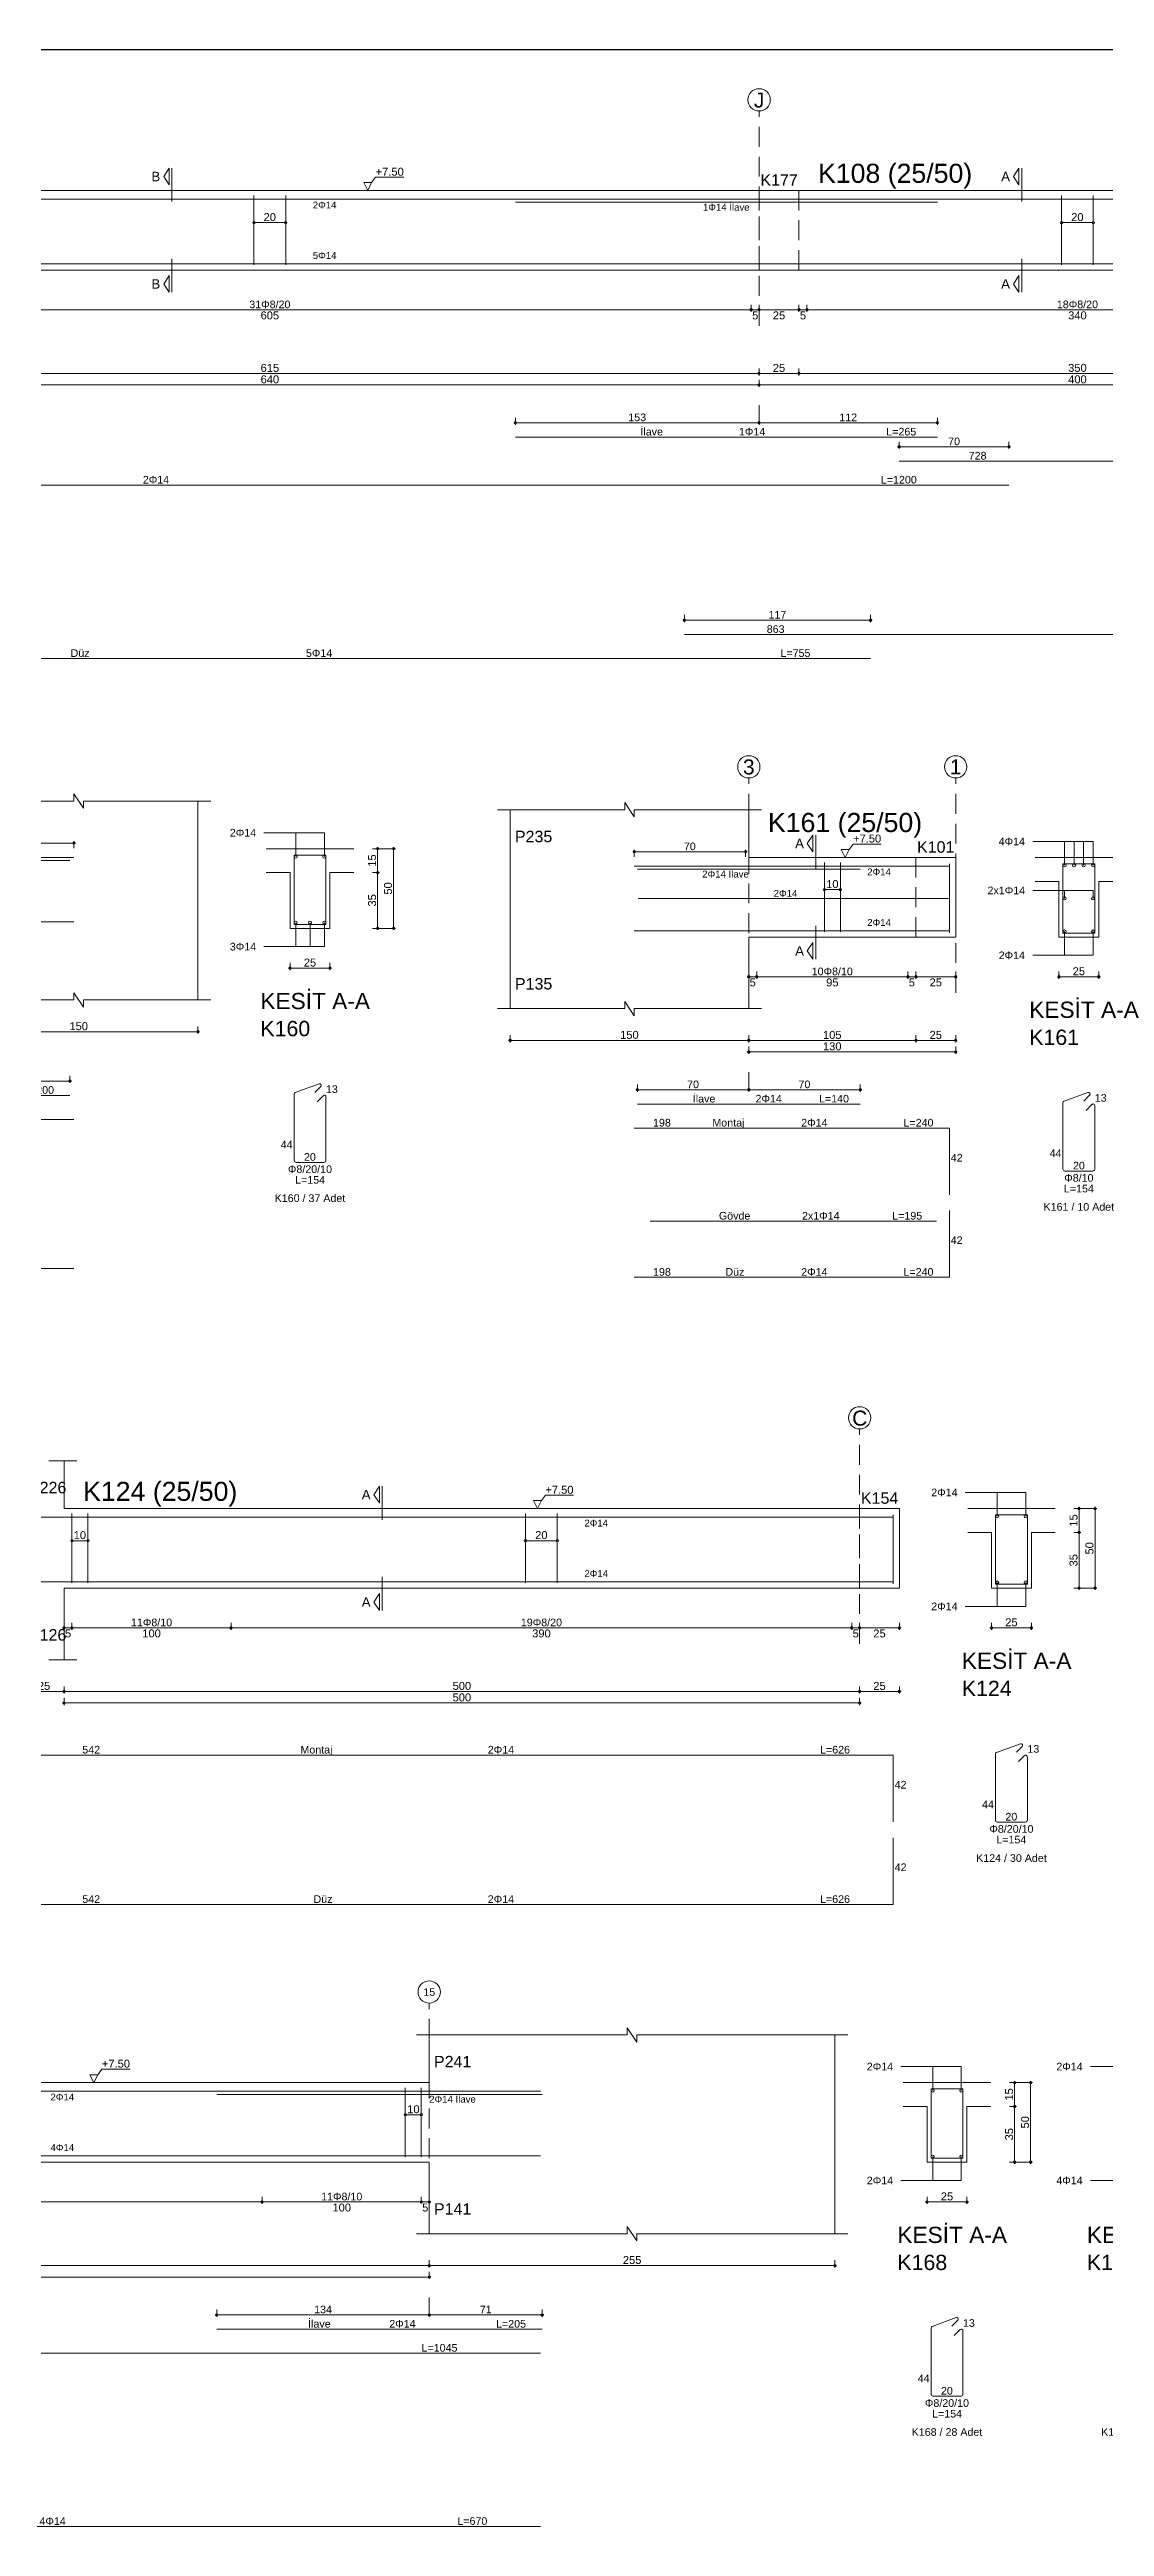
# Model space of a CAD drawing. Header units: millimetres. Extents: x 2232 to 85269, y -3593 to 5869.
# Drawn here: x 36215 to 37209, y -1429 to 907 of the extents above; entities that cross this region are included whole.
import ezdxf

# ---------------------------------------------------------------- set-up
doc = ezdxf.new("R2010")
doc.units = ezdxf.units.MM
doc.linetypes.add('DASHDOT2', pattern=[12.7, 6.35, -3.175, 0, -3.175])
doc.linetypes.add('DASHED4', pattern=[18.75, 12.5, -6.25])
doc.layers.add('aks', color=251, linetype='DASHDOT2', lineweight=35)
for name, color, linetype in [('Donatı Topl. Uzun. Yazısı', 7, 'Continuous'), ('Donatı Uz. Yazısı', 7, 'Continuous'), ('Donatı Yazısı', 7, 'Continuous'), ('Donatı Çizgisi', 7, 'Continuous'), ('Kiriş', 7, 'Continuous'), ('Standart', 7, 'Continuous'), ('Ölçülendirme', 7, 'Continuous')]:
    doc.layers.add(name, color=color, linetype=linetype)
doc.styles.add('arial_1_18', font='arial.ttf', dxfattribs={"height": 0.2})

# ---------------------------------------------------------------- blocks, each defined once
blk = doc.blocks.new('IDE1089Entity7391')
at = {"layer": 'aks', "color": 30, "linetype": 'DASHED4', "lineweight": 5}
for points in [[(3387.6, 2047), (3387.6, 2182)], [(3387.6, 1986), (3387.6, 1997)]]:
    blk.add_lwpolyline(points, dxfattribs=at)
at = {"layer": 'aks', "color": 1, "linetype": 'Continuous', "lineweight": 5}
blk.add_circle((3387.6, 2189), 7, dxfattribs=at)
at = {"layer": 'Donatı Çizgisi', "color": 5, "linetype": 'Continuous', "lineweight": 5}
for points in [[(2386.6, 2126.6), (4203.6, 2126.6)], [(3070.1, 2085.2), (3070.1, 2128.8)], [(3090.1, 2085.2), (3090.1, 2128.8)], [(3234.4, 2124.6), (3499.6, 2124.6)], [(3577.6, 2085.2), (3577.6, 2128.8)], [(3597.6, 2085.2), (3597.6, 2128.8)], [(2386.6, 2086), (4203.6, 2086)], [(3234.4, 1977), (3499.6, 1977)], [(3475.6, 1961.9), (4203.6, 1961.9)], [(2386.6, 1946.8), (3544.6, 1946.8)], [(3340.6, 1852.9), (4203.6, 1852.9)], [(2702.6, 1837.8), (3457.6, 1837.8)]]:
    blk.add_lwpolyline(points, dxfattribs=at)
at = {"layer": 'Kiriş', "color": 1, "linetype": 'Continuous', "lineweight": 5}
for points in [[(2407.6, 2132), (4207.6, 2132)], [(2407.6, 2082), (4207.6, 2082)]]:
    blk.add_lwpolyline(points, dxfattribs=at)
at = {"layer": 'Kiriş', "color": 1, "linetype": 'DASHED4', "lineweight": 5}
for points in [[(3387.6, 2082), (3387.6, 2132)], [(3412.6, 2082), (3412.6, 2132)]]:
    blk.add_lwpolyline(points, dxfattribs=at)
at = {"layer": 'Ölçülendirme', "color": 1, "linetype": 'Continuous', "lineweight": 5}
for points in [[(3013.4, 2140.7), (3016.9, 2146)], [(3016.9, 2135.5), (3013.4, 2140.7)], [(3016.9, 2135.5), (3016.9, 2146)], [(3018.6, 2125), (3018.6, 2146)], [(3141.6, 2132), (3139.1, 2137)], [(3139.1, 2137), (3144.1, 2137)], [(3144.1, 2137), (3141.6, 2132)], [(3144.1, 2137), (3146.6, 2140.3)], [(3146.6, 2140.3), (3164.3, 2140.3)], [(3547.4, 2140.7), (3550.9, 2146)], [(3550.9, 2135.5), (3547.4, 2140.7)], [(3550.9, 2135.5), (3550.9, 2146)], [(3552.6, 2125), (3552.6, 2146)], [(3141.6, 2132), (3141.6, 2132)], [(3070.1, 2111.8), (3090.1, 2111.8)], [(3577.6, 2111.8), (3597.6, 2111.8)], [(3018.6, 2068), (3018.6, 2089)], [(3552.6, 2068), (3552.6, 2089)], [(3013.4, 2073.2), (3016.9, 2078.5)], [(3016.9, 2068), (3013.4, 2073.2)], [(3016.9, 2068), (3016.9, 2078.5)], [(3547.4, 2073.2), (3550.9, 2078.5)], [(3550.9, 2068), (3547.4, 2073.2)], [(3550.9, 2068), (3550.9, 2078.5)], [(2406.6, 2057), (4208.6, 2057)], [(3382.6, 2055.7), (3382.6, 2060.2)], [(3387.6, 2055.7), (3387.6, 2060.2)], [(3412.6, 2055.7), (3412.6, 2060.2)], [(3417.6, 2055.7), (3417.6, 2060.2)], [(2381.6, 2017), (4208.6, 2017)], [(2406.6, 2009.8), (4208.6, 2009.8)], [(3387.6, 2015.7), (3387.6, 2020.2)], [(3387.6, 2008.5), (3387.6, 2013)], [(3412.6, 2015.7), (3412.6, 2020.2)], [(3233.4, 1986), (3388.6, 1986)], [(3234.4, 1984.7), (3234.4, 1989.2)], [(3386.6, 1986), (3500.6, 1986)], [(3387.6, 1984.7), (3387.6, 1989.2)], [(3387.6, 1984.7), (3387.6, 1989.2)], [(3499.6, 1984.7), (3499.6, 1989.2)], [(3474.6, 1970.9), (3545.6, 1970.9)], [(3475.6, 1969.6), (3475.6, 1974.1)], [(3544.6, 1969.6), (3544.6, 1974.1)], [(3339.6, 1861.9), (3458.6, 1861.9)], [(3340.6, 1860.7), (3340.6, 1865.2)], [(3457.6, 1860.7), (3457.6, 1865.2)]]:
    blk.add_lwpolyline(points, dxfattribs=at)
for centre in [(3070.1, 2111.8), (3090.1, 2111.8), (3577.6, 2111.8), (3597.6, 2111.8), (3382.6, 2057), (3382.6, 2057), (3387.6, 2057), (3387.6, 2057), (3412.6, 2057), (3412.6, 2057), (3417.6, 2057), (3417.6, 2057), (3387.6, 2017), (3387.6, 2017), (3387.6, 2009.8), (3387.6, 2009.8), (3412.6, 2017), (3412.6, 2017), (3234.4, 1986), (3387.6, 1986), (3387.6, 1986), (3499.6, 1986), (3475.6, 1970.9), (3544.6, 1970.9), (3340.6, 1861.9), (3457.6, 1861.9)]:
    blk.add_circle(centre, 0.75, dxfattribs=at)
at = {"layer": 'aks', "color": 1, "linetype": 'Continuous', "lineweight": 5, "style": 'arial_1_18'}
blk.add_text('J', height=9.45, dxfattribs=at).set_placement((3384.3, 2184.1))
at = {"layer": 'Donatı Topl. Uzun. Yazısı', "color": 1, "linetype": 'Continuous', "lineweight": 5, "style": 'arial_1_18'}
for s, p in [('L=265', (3467.5, 1978)), ('L=1200', (3464.1, 1947.8)), ('L=755', (3401, 1838.8))]:
    blk.add_text(s, height=4.8, dxfattribs=at).set_placement(p)
at = {"layer": 'Donatı Uz. Yazısı', "color": 1, "linetype": 'Continuous', "lineweight": 5, "style": 'arial_1_18'}
for s, p in [('728', (3519.3, 1962.9)), ('863', (3392.4, 1853.9))]:
    blk.add_text(s, height=4.8, dxfattribs=at).set_placement(p)
at = {"layer": 'Donatı Yazısı', "color": 5, "linetype": 'Continuous', "lineweight": 5, "style": 'arial_1_18'}
for s, p in [('2Φ14', (3107.1, 2120.7)), ('5Φ14', (3107.1, 2089))]:
    blk.add_text(s, height=4.32, rotation=360, dxfattribs=at).set_placement(p)
for s, height, p in [('1Φ14 İlave', 4.32, (3352.3, 2119.3)), ('1Φ14', 4.8, (3374.9, 1978)), ('2Φ14', 4.8, (3000.3, 1947.8)), ('5Φ14', 4.8, (3102.8, 1838.8))]:
    blk.add_text(s, height=height, dxfattribs=at).set_placement(p)
at = {"layer": 'Donatı Yazısı', "color": 1, "linetype": 'Continuous', "lineweight": 5, "style": 'arial_1_18'}
for s, p in [('İlave', (3313, 1978)), ('Düz', (2954.9, 1838.8))]:
    blk.add_text(s, height=4.8, dxfattribs=at).set_placement(p)
at = {"layer": 'Kiriş', "color": 1, "linetype": 'Continuous', "lineweight": 5, "style": 'arial_1_18'}
for s, height, p in [('K108 (25/50)', 12, (3424.6, 2136.8)), ('K177', 7.2, (3388.4, 2135))]:
    blk.add_text(s, height=height, dxfattribs=at).set_placement(p)
at = {"layer": 'Ölçülendirme', "color": 1, "linetype": 'Continuous', "lineweight": 5, "style": 'arial_1_18'}
for s, height, p in [('B', 5.95, (3005.7, 2137.8)), ('+7.50', 5, (3146.6, 2141.3)), ('A', 5.95, (3539.7, 2137.8)), ('B', 5.95, (3005.7, 2070.3)), ('A', 5.95, (3539.7, 2070.3)), ('605', 5, (3074.3, 2051)), ('5', 5, (3383.2, 2051)), ('25', 5, (3396.2, 2051)), ('5', 5, (3413.2, 2051)), ('340', 5, (3581.8, 2051)), ('615', 5, (3074.3, 2018)), ('640', 5, (3074.3, 2010.8)), ('25', 5, (3396.2, 2018)), ('400', 5, (3581.8, 2010.8)), ('350', 5, (3581.8, 2018))]:
    blk.add_text(s, height=height, dxfattribs=at).set_placement(p)
for p in [(3076.2, 2112.8), (3583.7, 2112.8)]:
    blk.add_text('20', height=5, rotation=360, dxfattribs=at).set_placement(p)
at = {"layer": 'Ölçülendirme', "color": 5, "linetype": 'Continuous', "lineweight": 5, "style": 'arial_1_18'}
for s, p in [('31Φ8/20', (3067.2, 2058)), ('18Φ8/20', (3574.7, 2058)), ('153', (3305.4, 1987)), ('112', (3438, 1987)), ('70', (3506.4, 1971.9)), ('117', (3393.5, 1862.9))]:
    blk.add_text(s, height=4.8, dxfattribs=at).set_placement(p)
blk = doc.blocks.new('IDE1089Entity7400')
at = {"layer": 'aks', "color": 30, "linetype": 'DASHED4', "lineweight": 5}
blk.add_lwpolyline([(11251.5, 2001.7), (11251.5, 2136.7)], dxfattribs=at)
at = {"layer": 'aks', "color": 1, "linetype": 'Continuous', "lineweight": 5}
blk.add_circle((11251.5, 2143.7), 7, dxfattribs=at)
at = {"layer": 'Donatı Çizgisi', "color": 5, "linetype": 'Continuous', "lineweight": 5}
for points in [[(10730.5, 2081.3), (11272.5, 2081.3)], [(10756.5, 2039.9), (10756.5, 2083.5)], [(10766.5, 2039.9), (10766.5, 2083.5)], [(11041.5, 2039.9), (11041.5, 2083.5)], [(11061.5, 2039.9), (11061.5, 2083.5)], [(11272.5, 2039.3), (11272.5, 2082.7)], [(11336.9, 2039.2), (11336.9, 2082.8)], [(11336.9, 2082.8), (11356.9, 2082.8)], [(11356.9, 2039.2), (11356.9, 2082.8)], [(10730.5, 2040.7), (11272.5, 2040.7)], [(11336.9, 2039.2), (11356.9, 2039.2)], [(10730.5, 1931.7), (11272.5, 1931.7)], [(11272.5, 1889.7), (11272.5, 1931.7)], [(11336.9, 1890.6), (11336.9, 1932.5)], [(11337.5, 1933.4), (11352.5, 1938.9)], [(11350, 1933.6), (11353.6, 1937.2)], [(11351.3, 1927.7), (11355.1, 1931.5)], [(11356.9, 1890.6), (11356.9, 1930.7)], [(11337.9, 1889.6), (11355.8, 1889.6)], [(11272.5, 1837.8), (11272.5, 1879.8)], [(10730.5, 1837.8), (11272.5, 1837.8)]]:
    blk.add_lwpolyline(points, dxfattribs=at)
for centre in [(11337.9, 2081.8), (11355.9, 2081.8), (11337.9, 2040.2), (11355.9, 2040.2)]:
    blk.add_circle(centre, 1, dxfattribs=at)
for centre, start, end in [((11337.9, 1932.5), 110, 180), ((11352.9, 1937.9), 315, 110), ((11355.8, 1930.7), 0, 135), ((11337.9, 1890.6), 180, 270), ((11355.8, 1890.6), 270, 0)]:
    blk.add_arc(centre, 1.02, start, end, dxfattribs=at)
at = {"layer": 'Kiriş', "color": 1, "linetype": 'Continuous', "lineweight": 5}
for points in [[(10742, 2116.7), (10759.5, 2116.7)], [(10751.5, 2086.7), (10751.5, 2116.7)], [(10751.5, 2086.7), (11276.5, 2086.7)], [(11276.5, 2036.7), (11276.5, 2086.7)], [(11319.4, 2086.7), (11374.4, 2086.7)], [(11319.4, 2071.7), (11334.4, 2071.7)], [(11334.4, 2036.7), (11334.4, 2071.7)], [(11359.4, 2071.7), (11374.4, 2071.7)], [(11359.4, 2036.7), (11359.4, 2071.7)], [(10751.5, 2036.7), (11276.5, 2036.7)], [(10751.5, 1991.7), (10751.5, 2036.7)], [(11334.4, 2036.7), (11359.4, 2036.7)], [(10742, 1991.7), (10759.5, 1991.7)]]:
    blk.add_lwpolyline(points, dxfattribs=at)
at = {"layer": 'Kiriş', "color": 1, "linetype": 'DASHED4', "lineweight": 5}
for points in [[(11251.5, 2036.7), (11251.5, 2086.7)], [(11276.5, 2036.7), (11276.5, 2086.7)]]:
    blk.add_lwpolyline(points, dxfattribs=at)
at = {"layer": 'Ölçülendirme', "color": 1, "linetype": 'Continuous', "lineweight": 5}
for points in [[(10946.3, 2095.4), (10949.8, 2100.7)], [(10949.8, 2090.2), (10946.3, 2095.4)], [(10949.8, 2090.2), (10949.8, 2100.7)], [(10951.5, 2079.7), (10951.5, 2100.7)], [(11049, 2086.7), (11046.5, 2091.7)], [(11046.5, 2091.7), (11051.5, 2091.7)], [(11051.5, 2091.7), (11049, 2086.7)], [(11049, 2086.7), (11049, 2086.7)], [(11051.5, 2091.7), (11054, 2095)], [(11054, 2095), (11071.7, 2095)], [(11317.9, 2096.8), (11355.9, 2096.8)], [(11337.9, 2081.8), (11337.9, 2096.8)], [(11355.9, 2081.8), (11355.9, 2096.8)], [(11386.1, 2086.7), (11400.6, 2086.7)], [(11389.4, 2035.7), (11389.4, 2087.7)], [(11399.4, 2035.7), (11399.4, 2087.7)], [(11386.1, 2071.7), (11390.6, 2071.7)], [(10756.5, 2066.5), (10766.5, 2066.5)], [(11041.5, 2066.5), (11061.5, 2066.5)], [(10951.5, 2022.7), (10951.5, 2043.7)], [(11337.9, 2025.2), (11337.9, 2040.2)], [(11355.9, 2025.2), (11355.9, 2040.2)], [(10946.3, 2027.9), (10949.8, 2033.2)], [(10949.8, 2022.7), (10946.3, 2027.9)], [(10949.8, 2022.7), (10949.8, 2033.2)], [(11317.9, 2025.2), (11355.9, 2025.2)], [(11386.1, 2036.7), (11400.6, 2036.7)], [(10750.5, 2011.7), (11277.5, 2011.7)], [(10751.5, 2010.4), (10751.5, 2014.9)], [(10756.5, 2010.4), (10756.5, 2014.9)], [(10856.5, 2010.4), (10856.5, 2014.9)], [(11246.5, 2010.4), (11246.5, 2014.9)], [(11251.5, 2010.4), (11251.5, 2014.9)], [(11276.5, 2010.4), (11276.5, 2014.9)], [(11333.4, 2011.7), (11360.4, 2011.7)], [(11334.4, 2010.4), (11334.4, 2014.9)], [(11359.4, 2010.4), (11359.4, 2014.9)], [(10725.5, 1971.7), (11277.5, 1971.7)], [(10750.5, 1964.5), (11252.5, 1964.5)], [(10751.5, 1970.4), (10751.5, 1974.9)], [(10751.5, 1963.2), (10751.5, 1967.7)], [(11251.5, 1970.4), (11251.5, 1974.9)], [(11251.5, 1963.2), (11251.5, 1967.7)], [(11276.5, 1970.4), (11276.5, 1974.9)]]:
    blk.add_lwpolyline(points, dxfattribs=at)
for centre in [(11389.4, 2086.7), (11399.4, 2086.7), (11389.4, 2071.7), (10756.5, 2066.5), (10766.5, 2066.5), (11041.5, 2066.5), (11061.5, 2066.5), (11389.4, 2036.7), (11399.4, 2036.7), (10751.5, 2011.7), (10756.5, 2011.7), (10756.5, 2011.7), (10856.5, 2011.7), (10856.5, 2011.7), (11246.5, 2011.7), (11246.5, 2011.7), (11251.5, 2011.7), (11251.5, 2011.7), (11276.5, 2011.7), (11334.4, 2011.7), (11359.4, 2011.7), (10751.5, 1971.7), (10751.5, 1971.7), (10751.5, 1964.5), (11251.5, 1971.7), (11251.5, 1971.7), (11251.5, 1964.5), (11276.5, 1971.7)]:
    blk.add_circle(centre, 0.75, dxfattribs=at)
at = {"layer": 'aks', "color": 1, "linetype": 'Continuous', "lineweight": 5, "style": 'arial_1_18'}
blk.add_text('C', height=9.45, dxfattribs=at).set_placement((11246.8, 2138.8))
at = {"layer": 'Donatı Topl. Uzun. Yazısı', "color": 1, "linetype": 'Continuous', "lineweight": 5, "style": 'arial_1_18'}
for s, p in [('L=626', (11226.6, 1932.7)), ('L=154', (11337.4, 1876.2)), ('L=626', (11226.6, 1838.8))]:
    blk.add_text(s, height=4.8, dxfattribs=at).set_placement(p)
at = {"layer": 'Donatı Uz. Yazısı', "color": 1, "linetype": 'Continuous', "lineweight": 5, "style": 'arial_1_18'}
for s, p in [('542', (10763, 1932.7)), ('13', (11356.9, 1933.2)), ('42', (11273.5, 1910.7)), ('44', (11328.4, 1898.3)), ('20', (11343.1, 1890.6)), ('42', (11273.5, 1858.8)), ('542', (10763, 1838.8))]:
    blk.add_text(s, height=4.8, dxfattribs=at).set_placement(p)
at = {"layer": 'Donatı Yazısı', "color": 5, "linetype": 'Continuous', "lineweight": 5, "style": 'arial_1_18'}
for s, p in [('2Φ14', (11296.5, 2094.4)), ('2Φ14', (11296.5, 2022.8)), ('2Φ14', (11017.8, 1932.7)), ('Φ8/20/10', (11333, 1882.9)), ('K124 / 30 Adet', (11324.7, 1864.6)), ('2Φ14', (11017.8, 1838.8))]:
    blk.add_text(s, height=4.8, dxfattribs=at).set_placement(p)
for p in [(11078.5, 2075.4), (11078.5, 2043.7)]:
    blk.add_text('2Φ14', height=4.32, rotation=360, dxfattribs=at).set_placement(p)
at = {"layer": 'Donatı Yazısı', "color": 1, "linetype": 'Continuous', "lineweight": 5, "style": 'arial_1_18'}
for s, p in [('Montaj', (10900.1, 1932.7)), ('Düz', (10908.3, 1838.8))]:
    blk.add_text(s, height=4.8, dxfattribs=at).set_placement(p)
at = {"layer": 'Kiriş', "color": 1, "linetype": 'Continuous', "lineweight": 5, "style": 'arial_1_18'}
for s, height, p in [('P226', 7.2, (10729.5, 2096.3)), ('K124 (25/50)', 12, (10763.5, 2091.5)), ('K154', 7.2, (11252.3, 2089.7)), ('P126', 7.2, (10729.5, 2003.7)), ('KESİT A-A', 10.2, (11315.7, 1985.9)), ('K124', 9.6, (11315.7, 1968.8))]:
    blk.add_text(s, height=height, dxfattribs=at).set_placement(p)
at = {"layer": 'Ölçülendirme', "color": 1, "linetype": 'Continuous', "lineweight": 5, "style": 'arial_1_18'}
for s, height, p in [('A', 5.95, (10938.6, 2092.5)), ('+7.50', 5, (11054, 2096)), ('A', 5.95, (10938.6, 2025)), ('5', 5, (10752.1, 2005.7)), ('100', 5, (10800.7, 2005.7)), ('390', 5, (11045.7, 2005.7)), ('5', 5, (11247.1, 2005.7)), ('25', 5, (11260.1, 2005.7)), ('25', 5, (11343, 2012.7)), ('25', 5, (10735.1, 1972.7)), ('500', 5, (10995.7, 1972.7)), ('25', 5, (11260.1, 1972.7)), ('500', 5, (10995.7, 1965.5))]:
    blk.add_text(s, height=height, dxfattribs=at).set_placement(p)
for s, rotation, p in [('10', 360, (10757.6, 2067.5)), ('20', 360, (11047.6, 2067.5)), ('15', 90, (11388.4, 2075.3)), ('35', 90, (11388.4, 2050.3)), ('50', 90, (11398.4, 2057.8))]:
    blk.add_text(s, height=5, rotation=rotation, dxfattribs=at).set_placement(p)
at = {"layer": 'Ölçülendirme', "color": 5, "linetype": 'Continuous', "lineweight": 5, "style": 'arial_1_18'}
for s, p in [('11Φ8/10', (10793.6, 2012.7)), ('19Φ8/20', (11038.6, 2012.7))]:
    blk.add_text(s, height=4.8, dxfattribs=at).set_placement(p)
blk = doc.blocks.new('IDE1089Entity7424')
at = {"layer": 'Donatı Çizgisi', "color": 5, "linetype": 'Continuous', "lineweight": 5}
for points in [[(2912.9, 1728.2), (3530.9, 1728.2)], [(3669.3, 1686.1), (3669.3, 1729.7)], [(3669.3, 1729.7), (3689.3, 1729.7)], [(3689.3, 1686.1), (3689.3, 1729.7)], [(3328.2, 1726.2), (3528.4, 1726.2)], [(2912.9, 1687.6), (3530.9, 1687.6)], [(3669.3, 1686.1), (3689.3, 1686.1)], [(3328.2, 1578.6), (3528.4, 1578.6)], [(3669.3, 1537.6), (3669.3, 1579.4)], [(3669.9, 1580.4), (3685, 1585.9)], [(3682.4, 1580.5), (3686, 1584.2)], [(3683.8, 1574.6), (3687.5, 1578.4)], [(3689.3, 1537.6), (3689.3, 1577.7)], [(2912.9, 1563.5), (3530.9, 1563.5)], [(3670.3, 1536.5), (3688.3, 1536.5)], [(2912.9, 1469.7), (3530.9, 1469.7)]]:
    blk.add_lwpolyline(points, dxfattribs=at)
for centre in [(3670.3, 1728.7), (3688.3, 1728.7), (3670.3, 1687.1), (3679.3, 1687.1), (3688.3, 1687.1)]:
    blk.add_circle(centre, 1, dxfattribs=at)
for centre, start, end in [((3670.3, 1579.4), 110, 180), ((3685.3, 1584.9), 315, 110), ((3688.3, 1577.7), 0, 135), ((3670.3, 1537.6), 180, 270), ((3688.3, 1537.6), 270, 0)]:
    blk.add_arc(centre, 1.02, start, end, dxfattribs=at)
at = {"layer": 'Kiriş', "color": 1, "linetype": 'Continuous', "lineweight": 5}
for points in [[(3450.9, 1763.6), (3530.9, 1763.6)], [(3530.9, 1763.6), (3530.9, 1768.1)], [(3536.9, 1759.1), (3530.9, 1768.1)], [(3536.9, 1763.6), (3616.9, 1763.6)], [(3536.9, 1759.1), (3536.9, 1763.6)], [(3608.9, 1638.6), (3608.9, 1763.6)], [(3651.8, 1733.6), (3706.8, 1733.6)], [(3651.8, 1718.6), (3666.8, 1718.6)], [(3666.8, 1683.6), (3666.8, 1718.6)], [(3691.8, 1718.6), (3706.8, 1718.6)], [(3691.8, 1683.6), (3691.8, 1718.6)], [(3666.8, 1683.6), (3691.8, 1683.6)], [(3450.9, 1638.6), (3530.9, 1638.6)], [(3536.9, 1634.1), (3530.9, 1643.1)], [(3530.9, 1638.6), (3530.9, 1643.1)], [(3536.9, 1638.6), (3616.9, 1638.6)], [(3536.9, 1634.1), (3536.9, 1638.6)]]:
    blk.add_lwpolyline(points, dxfattribs=at)
at = {"layer": 'Ölçülendirme', "color": 1, "linetype": 'Continuous', "lineweight": 5}
for points in [[(3459.9, 1737.2), (3531.9, 1737.2)], [(3530.9, 1734), (3530.9, 1738.5)], [(3650.3, 1743.7), (3688.3, 1743.7)], [(3670.3, 1728.7), (3670.3, 1743.7)], [(3688.3, 1728.7), (3688.3, 1743.7)], [(3718.5, 1733.6), (3733, 1733.6)], [(3721.8, 1682.6), (3721.8, 1734.6)], [(3731.8, 1682.6), (3731.8, 1734.6)], [(3718.5, 1718.6), (3723, 1718.6)], [(3670.3, 1672.1), (3670.3, 1687.1)], [(3679.3, 1672.1), (3679.3, 1687.1)], [(3688.3, 1672.1), (3688.3, 1687.1)], [(3718.5, 1683.6), (3733, 1683.6)], [(3650.3, 1672.1), (3688.3, 1672.1)], [(3665.8, 1658.6), (3692.8, 1658.6)], [(3666.8, 1657.4), (3666.8, 1661.9)], [(3691.8, 1657.4), (3691.8, 1661.9)], [(3608.9, 1617.4), (3608.9, 1621.9)], [(2907.9, 1618.6), (3609.9, 1618.6)], [(3528.4, 1586.4), (3528.4, 1590.9)], [(3457.9, 1587.6), (3529.4, 1587.6)]]:
    blk.add_lwpolyline(points, dxfattribs=at)
for centre in [(3530.9, 1737.2), (3721.8, 1733.6), (3731.8, 1733.6), (3721.8, 1718.6), (3721.8, 1683.6), (3731.8, 1683.6), (3666.8, 1658.6), (3691.8, 1658.6), (3608.9, 1618.6), (3528.4, 1587.6)]:
    blk.add_circle(centre, 0.75, dxfattribs=at)
at = {"layer": 'Donatı Topl. Uzun. Yazısı', "color": 1, "linetype": 'Continuous', "lineweight": 5, "style": 'arial_1_18'}
for s, p in [('L=200', (3499.6, 1579.6)), ('L=154', (3669.9, 1523.1))]:
    blk.add_text(s, height=4.8, dxfattribs=at).set_placement(p)
at = {"layer": 'Donatı Uz. Yazısı', "color": 1, "linetype": 'Continuous', "lineweight": 5, "style": 'arial_1_18'}
for s, p in [('13', (3689.3, 1580.1)), ('44', (3660.9, 1545.3)), ('20', (3675.5, 1537.5))]:
    blk.add_text(s, height=4.8, dxfattribs=at).set_placement(p)
at = {"layer": 'Donatı Yazısı', "color": 5, "linetype": 'Continuous', "lineweight": 5, "style": 'arial_1_18'}
for s, p in [('2Φ14', (3628.9, 1741.3)), ('3Φ14', (3628.9, 1669.7)), ('Φ8/20/10', (3665.4, 1529.8)), ('K160 / 37 Adet', (3657.1, 1511.6))]:
    blk.add_text(s, height=4.8, dxfattribs=at).set_placement(p)
at = {"layer": 'Kiriş', "color": 1, "linetype": 'Continuous', "lineweight": 5, "style": 'arial_1_18'}
for s, height, p in [('KESİT A-A', 10.2, (3648.1, 1632.8)), ('K160', 9.6, (3648.1, 1615.8))]:
    blk.add_text(s, height=height, dxfattribs=at).set_placement(p)
at = {"layer": 'Ölçülendirme', "color": 1, "linetype": 'Continuous', "lineweight": 5, "style": 'arial_1_18'}
for s, p in [('15', (3720.8, 1722.3)), ('35', (3720.8, 1697.3)), ('50', (3730.8, 1704.8))]:
    blk.add_text(s, height=5, rotation=90, dxfattribs=at).set_placement(p)
for s, p in [('25', (3675.4, 1659.6)), ('150', (3528.1, 1619.6))]:
    blk.add_text(s, height=5, dxfattribs=at).set_placement(p)
blk = doc.blocks.new('IDE1089Entity7425')
at = {"layer": 'aks', "color": 30, "linetype": 'DASHED4', "lineweight": 5}
for points in [[(4150.6, 1648.6), (4150.6, 1783.6)], [(4280.6, 1648.6), (4280.6, 1783.6)], [(4150.6, 1587.6), (4150.6, 1598.6)]]:
    blk.add_lwpolyline(points, dxfattribs=at)
at = {"layer": 'aks', "color": 1, "linetype": 'Continuous', "lineweight": 5}
for centre in [(4150.6, 1790.6), (4280.6, 1790.6)]:
    blk.add_circle(centre, 7, dxfattribs=at)
at = {"layer": 'Donatı Çizgisi', "color": 5, "linetype": 'Continuous', "lineweight": 5}
for points in [[(4078.6, 1728.2), (4276.6, 1728.2)], [(4198.1, 1686.8), (4198.1, 1730.4)], [(4208.1, 1686.8), (4208.1, 1730.4)], [(4276.6, 1686.2), (4276.6, 1729.6)], [(4348, 1686.1), (4348, 1729.7)], [(4348, 1729.7), (4368, 1729.7)], [(4368, 1686.1), (4368, 1729.7)], [(4080.6, 1726.2), (4220.6, 1726.2)], [(4081.1, 1707.9), (4276.1, 1707.9)], [(4078.6, 1687.6), (4276.6, 1687.6)], [(4348, 1686.1), (4368, 1686.1)], [(4080.6, 1578.6), (4220.6, 1578.6)], [(4348, 1537.6), (4348, 1579.4)], [(4348.7, 1580.4), (4363.7, 1585.9)], [(4361.1, 1580.5), (4364.7, 1584.2)], [(4362.5, 1574.6), (4366.2, 1578.4)], [(4368, 1537.6), (4368, 1577.7)], [(4078.6, 1563.5), (4276.6, 1563.5)], [(4276.6, 1521.5), (4276.6, 1563.5)], [(4349, 1536.5), (4367, 1536.5)], [(4276.6, 1469.7), (4276.6, 1511.7)], [(4088.6, 1505), (4268.6, 1505)], [(4078.6, 1469.7), (4276.6, 1469.7)]]:
    blk.add_lwpolyline(points, dxfattribs=at)
for centre in [(4349, 1728.7), (4355, 1728.7), (4361, 1728.7), (4367, 1728.7), (4349, 1707.9), (4367, 1707.9), (4349, 1687.1), (4367, 1687.1)]:
    blk.add_circle(centre, 1, dxfattribs=at)
for centre, start, end in [((4349, 1579.4), 110, 180), ((4364, 1584.9), 315, 110), ((4367, 1577.7), 0, 135), ((4349, 1537.6), 180, 270), ((4367, 1537.6), 270, 0)]:
    blk.add_arc(centre, 1.02, start, end, dxfattribs=at)
at = {"layer": 'Kiriş', "color": 1, "linetype": 'Continuous', "lineweight": 5}
for points in [[(3992.6, 1763.6), (4072.6, 1763.6)], [(4000.6, 1638.6), (4000.6, 1763.6)], [(4072.6, 1763.6), (4072.6, 1768.1)], [(4078.6, 1759.1), (4072.6, 1768.1)], [(4078.6, 1759.1), (4078.6, 1763.6)], [(4078.6, 1763.6), (4158.6, 1763.6)], [(4150.6, 1733.6), (4150.6, 1763.6)], [(4150.6, 1733.6), (4280.6, 1733.6)], [(4280.6, 1683.6), (4280.6, 1733.6)], [(4330.5, 1733.6), (4385.5, 1733.6)], [(4330.5, 1718.6), (4345.5, 1718.6)], [(4345.5, 1683.6), (4345.5, 1718.6)], [(4370.5, 1718.6), (4385.5, 1718.6)], [(4370.5, 1683.6), (4370.5, 1718.6)], [(4150.6, 1683.6), (4280.6, 1683.6)], [(4150.6, 1638.6), (4150.6, 1683.6)], [(4345.5, 1683.6), (4370.5, 1683.6)], [(3992.6, 1638.6), (4072.6, 1638.6)], [(4078.6, 1634.1), (4072.6, 1643.1)], [(4072.6, 1638.6), (4072.6, 1643.1)], [(4078.6, 1638.6), (4158.6, 1638.6)], [(4078.6, 1634.1), (4078.6, 1638.6)]]:
    blk.add_lwpolyline(points, dxfattribs=at)
at = {"layer": 'Kiriş', "color": 1, "linetype": 'DASHED4', "lineweight": 5}
for points in [[(4255.6, 1683.6), (4255.6, 1733.6)], [(4280.6, 1683.6), (4280.6, 1733.6)]]:
    blk.add_lwpolyline(points, dxfattribs=at)
at = {"layer": 'Ölçülendirme', "color": 1, "linetype": 'Continuous', "lineweight": 5}
for points in [[(4187.3, 1742.4), (4190.8, 1747.6)], [(4190.8, 1737.1), (4190.8, 1747.6)], [(4192.6, 1726.6), (4192.6, 1747.6)], [(4077.6, 1737.2), (4149.6, 1737.2)], [(4078.6, 1734), (4078.6, 1738.5)], [(4148.6, 1734), (4148.6, 1738.5)], [(4190.8, 1737.1), (4187.3, 1742.4)], [(4211.1, 1733.6), (4208.6, 1738.6)], [(4208.6, 1738.6), (4213.6, 1738.6)], [(4213.6, 1738.6), (4211.1, 1733.6)], [(4211.1, 1733.6), (4211.1, 1733.6)], [(4213.6, 1738.6), (4216.1, 1742)], [(4216.1, 1742), (4233.7, 1742)], [(4329, 1743.7), (4367, 1743.7)], [(4349, 1728.7), (4349, 1743.7)], [(4355, 1728.7), (4355, 1743.7)], [(4361, 1728.7), (4361, 1743.7)], [(4367, 1728.7), (4367, 1743.7)], [(4397.2, 1733.6), (4411.7, 1733.6)], [(4400.5, 1682.6), (4400.5, 1734.6)], [(4410.5, 1682.6), (4410.5, 1734.6)], [(4198.1, 1713.4), (4208.1, 1713.4)], [(4329, 1712.9), (4367, 1712.9)], [(4349, 1707.9), (4349, 1712.9)], [(4367, 1707.9), (4367, 1712.9)], [(4397.2, 1718.6), (4401.7, 1718.6)], [(4192.6, 1669.6), (4192.6, 1690.6)], [(4349, 1672.1), (4349, 1687.1)], [(4367, 1672.1), (4367, 1687.1)], [(4397.2, 1683.6), (4411.7, 1683.6)], [(4187.3, 1674.9), (4190.8, 1680.1)], [(4190.8, 1669.6), (4187.3, 1674.9)], [(4190.8, 1669.6), (4190.8, 1680.1)], [(4329, 1672.1), (4367, 1672.1)], [(4149.6, 1658.6), (4281.6, 1658.6)], [(4150.6, 1657.4), (4150.6, 1661.9)], [(4155.6, 1657.4), (4155.6, 1661.9)], [(4250.6, 1657.4), (4250.6, 1661.9)], [(4255.6, 1657.4), (4255.6, 1661.9)], [(4280.6, 1657.4), (4280.6, 1661.9)], [(4344.5, 1658.6), (4371.5, 1658.6)], [(4345.5, 1657.4), (4345.5, 1661.9)], [(4370.5, 1657.4), (4370.5, 1661.9)], [(4000.6, 1617.4), (4000.6, 1621.9)], [(4150.6, 1617.4), (4150.6, 1621.9)], [(4255.6, 1617.4), (4255.6, 1621.9)], [(4280.6, 1617.4), (4280.6, 1621.9)], [(3999.6, 1618.6), (4281.6, 1618.6)], [(4149.6, 1611.4), (4281.6, 1611.4)], [(4150.6, 1610.2), (4150.6, 1614.7)], [(4280.6, 1610.2), (4280.6, 1614.7)], [(4080.6, 1586.4), (4080.6, 1590.9)], [(4150.6, 1586.4), (4150.6, 1590.9)], [(4150.6, 1586.4), (4150.6, 1590.9)], [(4220.6, 1586.4), (4220.6, 1590.9)], [(4079.6, 1587.6), (4151.6, 1587.6)], [(4149.6, 1587.6), (4221.6, 1587.6)]]:
    blk.add_lwpolyline(points, dxfattribs=at)
for centre in [(4078.6, 1737.2), (4148.6, 1737.2), (4400.5, 1733.6), (4410.5, 1733.6), (4198.1, 1713.4), (4208.1, 1713.4), (4400.5, 1718.6), (4400.5, 1683.6), (4410.5, 1683.6), (4150.6, 1658.6), (4155.6, 1658.6), (4155.6, 1658.6), (4250.6, 1658.6), (4250.6, 1658.6), (4255.6, 1658.6), (4255.6, 1658.6), (4280.6, 1658.6), (4345.5, 1658.6), (4370.5, 1658.6), (4000.6, 1618.6), (4150.6, 1618.6), (4150.6, 1618.6), (4255.6, 1618.6), (4255.6, 1618.6), (4280.6, 1618.6), (4150.6, 1611.4), (4280.6, 1611.4), (4080.6, 1587.6), (4150.6, 1587.6), (4150.6, 1587.6), (4220.6, 1587.6)]:
    blk.add_circle(centre, 0.75, dxfattribs=at)
at = {"layer": 'aks', "color": 1, "linetype": 'Continuous', "lineweight": 5, "style": 'arial_1_18'}
for s, p in [('3', (4146.9, 1785.8)), ('1', (4276.9, 1785.8))]:
    blk.add_text(s, height=9.45, dxfattribs=at).set_placement(p)
at = {"layer": 'Donatı Topl. Uzun. Yazısı', "color": 1, "linetype": 'Continuous', "lineweight": 5, "style": 'arial_1_18'}
for s, p in [('L=140', (4194.7, 1579.6)), ('L=240', (4247.8, 1564.5)), ('L=154', (4348.6, 1523.1)), ('L=195', (4240.7, 1506)), ('L=240', (4247.8, 1470.7))]:
    blk.add_text(s, height=4.8, dxfattribs=at).set_placement(p)
at = {"layer": 'Donatı Uz. Yazısı', "color": 1, "linetype": 'Continuous', "lineweight": 5, "style": 'arial_1_18'}
for s, p in [('13', (4368, 1580.1)), ('198', (4090.4, 1564.5)), ('42', (4277.5, 1542.5)), ('44', (4339.6, 1545.3)), ('20', (4354.3, 1537.5)), ('42', (4277.5, 1490.7)), ('198', (4090.4, 1470.7))]:
    blk.add_text(s, height=4.8, dxfattribs=at).set_placement(p)
at = {"layer": 'Donatı Yazısı', "color": 5, "linetype": 'Continuous', "lineweight": 5, "style": 'arial_1_18'}
for s, height, p in [('4Φ14', 4.8, (4307.6, 1741.3)), ('2Φ14 İlave', 4.32, (4121.3, 1721)), ('2x1Φ14', 4.8, (4300.6, 1710.5)), ('2Φ14', 4.8, (4307.6, 1669.7)), ('2Φ14', 4.8, (4154.8, 1579.6)), ('2Φ14', 4.8, (4183.5, 1564.5)), ('Φ8/10', 4.8, (4348.8, 1529.8)), ('2x1Φ14', 4.8, (4184, 1506)), ('K161 / 10 Adet', 4.8, (4335.8, 1511.6)), ('2Φ14', 4.8, (4183.5, 1470.7))]:
    blk.add_text(s, height=height, dxfattribs=at).set_placement(p)
for p in [(4166.2, 1708.9), (4225, 1722.4), (4225, 1690.6)]:
    blk.add_text('2Φ14', height=4.32, rotation=360, dxfattribs=at).set_placement(p)
at = {"layer": 'Donatı Yazısı', "color": 1, "linetype": 'Continuous', "lineweight": 5, "style": 'arial_1_18'}
for s, p in [('İlave', (4115.4, 1579.6)), ('Montaj', (4127.7, 1564.5)), ('Gövde', (4131.8, 1506)), ('Düz', (4135.9, 1470.7))]:
    blk.add_text(s, height=4.8, dxfattribs=at).set_placement(p)
at = {"layer": 'Kiriş', "color": 1, "linetype": 'Continuous', "lineweight": 5, "style": 'arial_1_18'}
for s, height, p in [('K161 (25/50)', 12, (4162.6, 1749.6)), ('P235', 7.2, (4003.6, 1743.2)), ('K101', 7.2, (4256.3, 1736.6)), ('P135', 7.2, (4003.6, 1650.6)), ('KESİT A-A', 10.2, (4326.8, 1632.8)), ('K161', 9.6, (4326.8, 1615.8))]:
    blk.add_text(s, height=height, dxfattribs=at).set_placement(p)
at = {"layer": 'Ölçülendirme', "color": 1, "linetype": 'Continuous', "lineweight": 5, "style": 'arial_1_18'}
for s, height, p in [('A', 5.95, (4179.7, 1739.4)), ('+7.50', 5, (4216.1, 1743)), ('70', 4.8, (4109.8, 1738.2)), ('A', 5.95, (4179.7, 1671.9)), ('5', 5, (4151.1, 1652.6)), ('95', 5, (4199.2, 1652.6)), ('5', 5, (4251.1, 1652.6)), ('25', 5, (4264.2, 1652.6)), ('25', 5, (4354.1, 1659.6)), ('150', 5, (4069.7, 1619.6)), ('105', 5, (4197.2, 1619.6)), ('25', 5, (4264.2, 1619.6)), ('130', 5, (4197.2, 1612.4))]:
    blk.add_text(s, height=height, dxfattribs=at).set_placement(p)
for s, rotation, p in [('15', 90, (4399.5, 1722.3)), ('10', 360, (4199.2, 1714.4)), ('35', 90, (4399.5, 1697.3)), ('50', 90, (4409.5, 1704.8))]:
    blk.add_text(s, height=5, rotation=rotation, dxfattribs=at).set_placement(p)
at = {"layer": 'Ölçülendirme', "color": 5, "linetype": 'Continuous', "lineweight": 5, "style": 'arial_1_18'}
for s, p in [('10Φ8/10', (4190.1, 1659.6)), ('70', (4111.8, 1588.6)), ('70', (4181.8, 1588.6))]:
    blk.add_text(s, height=4.8, dxfattribs=at).set_placement(p)
blk = doc.blocks.new('IDE1089Entity7432')
at = {"layer": 'aks', "color": 30, "linetype": 'DASHED4', "lineweight": 5}
for points in [[(11533.2, 1663.7), (11533.2, 1798.7)], [(11533.2, 1602.7), (11533.2, 1613.7)]]:
    blk.add_lwpolyline(points, dxfattribs=at)
at = {"layer": 'aks', "color": 1, "linetype": 'Continuous', "lineweight": 5}
blk.add_circle((11533.2, 1805.7), 7, dxfattribs=at)
at = {"layer": 'Donatı Çizgisi', "color": 5, "linetype": 'Continuous', "lineweight": 5}
for points in [[(11518.2, 1701.9), (11518.2, 1745.5)], [(11528.2, 1701.9), (11528.2, 1745.5)], [(11848.6, 1701.2), (11848.6, 1744.8)], [(11848.6, 1744.8), (11868.6, 1744.8)], [(11868.6, 1701.2), (11868.6, 1744.8)], [(10558.2, 1743.3), (11603.2, 1743.3)], [(11399.7, 1741.3), (11604.2, 1741.3)], [(10558.2, 1702.7), (11603.2, 1702.7)], [(11848.6, 1701.2), (11868.6, 1701.2)], [(11399.7, 1593.7), (11604.2, 1593.7)], [(11848.6, 1552.7), (11848.6, 1594.5)], [(11849.2, 1595.5), (11864.3, 1601)], [(11861.7, 1595.6), (11865.3, 1599.3)], [(11863.1, 1589.7), (11866.8, 1593.5)], [(11868.6, 1552.7), (11868.6, 1592.8)], [(10558.2, 1578.6), (11603.2, 1578.6)], [(11849.6, 1551.6), (11867.6, 1551.6)], [(10933.2, 1469.7), (11603.2, 1469.7)]]:
    blk.add_lwpolyline(points, dxfattribs=at)
for centre in [(11849.6, 1743.8), (11867.6, 1743.8), (11849.6, 1702.2), (11867.6, 1702.2)]:
    blk.add_circle(centre, 1, dxfattribs=at)
for centre, start, end in [((11849.6, 1594.5), 110, 180), ((11864.6, 1600), 315, 110), ((11867.6, 1592.8), 0, 135), ((11849.6, 1552.7), 180, 270), ((11867.6, 1552.7), 270, 0)]:
    blk.add_arc(centre, 1.02, start, end, dxfattribs=at)
at = {"layer": 'Kiriş', "color": 1, "linetype": 'Continuous', "lineweight": 5}
for points in [[(11525.2, 1778.7), (11657.7, 1778.7)], [(11533.2, 1748.7), (11533.2, 1778.7)], [(11657.7, 1778.7), (11657.7, 1783.2)], [(11663.7, 1774.2), (11657.7, 1783.2)], [(11663.7, 1778.7), (11796.2, 1778.7)], [(11663.7, 1774.2), (11663.7, 1778.7)], [(11788.2, 1653.7), (11788.2, 1778.7)], [(11003.2, 1748.7), (11533.2, 1748.7)], [(11831.1, 1748.7), (11886.1, 1748.7)], [(11831.1, 1733.7), (11846.1, 1733.7)], [(11846.1, 1698.7), (11846.1, 1733.7)], [(11871.1, 1733.7), (11886.1, 1733.7)], [(11871.1, 1698.7), (11871.1, 1733.7)], [(11003.2, 1698.7), (11533.2, 1698.7)], [(11533.2, 1653.7), (11533.2, 1698.7)], [(11846.1, 1698.7), (11871.1, 1698.7)], [(11525.2, 1653.7), (11657.7, 1653.7)], [(11663.7, 1649.2), (11657.7, 1658.2)], [(11657.7, 1653.7), (11657.7, 1658.2)], [(11663.7, 1653.7), (11796.2, 1653.7)], [(11663.7, 1649.2), (11663.7, 1653.7)]]:
    blk.add_lwpolyline(points, dxfattribs=at)
at = {"layer": 'Ölçülendirme', "color": 1, "linetype": 'Continuous', "lineweight": 5}
for points in [[(11322.5, 1748.7), (11320, 1753.7)], [(11320, 1753.7), (11325, 1753.7)], [(11325, 1753.7), (11322.5, 1748.7)], [(11322.5, 1748.7), (11322.5, 1748.7)], [(11325, 1753.7), (11327.5, 1757.1)], [(11327.5, 1757.1), (11345.2, 1757.1)], [(11829.6, 1758.8), (11867.6, 1758.8)], [(11849.6, 1743.8), (11849.6, 1758.8)], [(11867.6, 1743.8), (11867.6, 1758.8)], [(11897.8, 1748.7), (11912.3, 1748.7)], [(11901.1, 1697.7), (11901.1, 1749.7)], [(11911.1, 1697.7), (11911.1, 1749.7)], [(11948.7, 1758.8), (11986.7, 1758.8)], [(11518.2, 1728.5), (11528.2, 1728.5)], [(11897.8, 1733.7), (11902.3, 1733.7)], [(11849.6, 1687.2), (11849.6, 1702.2)], [(11867.6, 1687.2), (11867.6, 1702.2)], [(11897.8, 1698.7), (11912.3, 1698.7)], [(11829.6, 1687.2), (11867.6, 1687.2)], [(11948.7, 1687.2), (11986.7, 1687.2)], [(11002.2, 1673.7), (11534.2, 1673.7)], [(11428.2, 1672.5), (11428.2, 1677)], [(11528.2, 1672.5), (11528.2, 1677)], [(11533.2, 1672.5), (11533.2, 1677)], [(11845.1, 1673.7), (11872.1, 1673.7)], [(11846.1, 1672.5), (11846.1, 1677)], [(11871.1, 1672.5), (11871.1, 1677)], [(11533.2, 1632.5), (11533.2, 1637)], [(11788.2, 1632.5), (11788.2, 1637)], [(10477.2, 1633.7), (11789.2, 1633.7)], [(10627.2, 1626.5), (11534.2, 1626.5)], [(11533.2, 1625.3), (11533.2, 1629.8)], [(11399.7, 1601.5), (11399.7, 1606)], [(11533.2, 1601.5), (11533.2, 1606)], [(11533.2, 1601.5), (11533.2, 1606)], [(11604.2, 1601.5), (11604.2, 1606)], [(11398.7, 1602.7), (11534.2, 1602.7)], [(11532.2, 1602.7), (11605.2, 1602.7)]]:
    blk.add_lwpolyline(points, dxfattribs=at)
for centre in [(11901.1, 1748.7), (11911.1, 1748.7), (11518.2, 1728.5), (11528.2, 1728.5), (11901.1, 1733.7), (11901.1, 1698.7), (11911.1, 1698.7), (11428.2, 1673.7), (11428.2, 1673.7), (11528.2, 1673.7), (11528.2, 1673.7), (11533.2, 1673.7), (11846.1, 1673.7), (11871.1, 1673.7), (11533.2, 1633.7), (11533.2, 1633.7), (11533.2, 1626.5), (11788.2, 1633.7), (11399.7, 1602.7), (11533.2, 1602.7), (11533.2, 1602.7), (11604.2, 1602.7)]:
    blk.add_circle(centre, 0.75, dxfattribs=at)
at = {"layer": 'aks', "color": 1, "linetype": 'Continuous', "lineweight": 5, "style": 'arial_1_18'}
blk.add_text('15', height=4.73, dxfattribs=at).set_placement((11529.6, 1803.3))
at = {"layer": 'Donatı Topl. Uzun. Yazısı', "color": 1, "linetype": 'Continuous', "lineweight": 5, "style": 'arial_1_18'}
for s, p in [('L=205', (11575.2, 1594.7)), ('L=1045', (11528.4, 1579.6)), ('L=154', (11849.2, 1538.2)), ('L=670', (11550.9, 1470.7))]:
    blk.add_text(s, height=4.8, dxfattribs=at).set_placement(p)
at = {"layer": 'Donatı Uz. Yazısı', "color": 1, "linetype": 'Continuous', "lineweight": 5, "style": 'arial_1_18'}
for s, p in [('13', (11868.6, 1595.2)), ('44', (11840.2, 1560.4)), ('20', (11854.8, 1552.6))]:
    blk.add_text(s, height=4.8, dxfattribs=at).set_placement(p)
at = {"layer": 'Donatı Yazısı', "color": 5, "linetype": 'Continuous', "lineweight": 5, "style": 'arial_1_18'}
for s, height, p in [('2Φ14', 4.8, (11808.2, 1756.4)), ('2Φ14', 4.8, (11927.3, 1756.4)), ('2Φ14 İlave', 4.32, (11533.2, 1736.1)), ('2Φ14', 4.8, (11808.2, 1684.8)), ('4Φ14', 4.8, (11927.3, 1684.8)), ('2Φ14', 4.8, (11508.1, 1594.7)), ('Φ8/20/10', 4.8, (11844.7, 1544.9)), ('K168 / 28 Adet', 4.8, (11836.4, 1526.7)), ('K169 / 37 Adet', 4.8, (11955.5, 1526.7)), ('4Φ14', 4.8, (11288.3, 1470.7))]:
    blk.add_text(s, height=height, dxfattribs=at).set_placement(p)
for s, p in [('2Φ14', (11295.2, 1737.5)), ('4Φ14', (11295.2, 1705.7))]:
    blk.add_text(s, height=4.32, rotation=360, dxfattribs=at).set_placement(p)
at = {"layer": 'Donatı Yazısı', "color": 1, "linetype": 'Continuous', "lineweight": 5, "style": 'arial_1_18'}
blk.add_text('İlave', height=4.8, dxfattribs=at).set_placement((11457.1, 1594.7))
at = {"layer": 'Kiriş', "color": 1, "linetype": 'Continuous', "lineweight": 5, "style": 'arial_1_18'}
for s, height, p in [('P241', 7.2, (11536.2, 1758.3)), ('P141', 7.2, (11536.2, 1665.7)), ('KESİT A-A', 10.2, (11827.4, 1647.9)), ('KESİT B-B', 10.2, (11946.5, 1647.9)), ('K168', 9.6, (11827.4, 1630.9)), ('K169', 9.6, (11946.5, 1630.9))]:
    blk.add_text(s, height=height, dxfattribs=at).set_placement(p)
at = {"layer": 'Ölçülendirme', "color": 1, "linetype": 'Continuous', "lineweight": 5, "style": 'arial_1_18'}
for s, p in [('+7.50', (11327.5, 1758.1)), ('100', (11472.4, 1667.7)), ('5', (11528.8, 1667.7)), ('25', (11854.7, 1674.7)), ('255', (11654.9, 1634.7))]:
    blk.add_text(s, height=5, dxfattribs=at).set_placement(p)
for s, rotation, p in [('15', 90, (11900.1, 1737.4)), ('10', 360, (11519.4, 1729.5)), ('35', 90, (11900.1, 1712.4)), ('50', 90, (11910.1, 1719.9))]:
    blk.add_text(s, height=5, rotation=rotation, dxfattribs=at).set_placement(p)
at = {"layer": 'Ölçülendirme', "color": 5, "linetype": 'Continuous', "lineweight": 5, "style": 'arial_1_18'}
for s, p in [('11Φ8/10', (11465.3, 1674.7)), ('134', (11460.9, 1603.7)), ('71', (11565, 1603.7))]:
    blk.add_text(s, height=4.8, dxfattribs=at).set_placement(p)

msp = doc.modelspace()

# ---------------------------------------------------------------- linework, layer by layer
msp.add_line((3332.4, 906.6), (85269.2, 906.6))

# ---------------------------------------------------------------- block references
at = {"layer": 'Standart', "xscale": 1.5, "yscale": 1.5, "zscale": 1.5}
for name, p in [('IDE1089Entity7391', (31802.4, -2424.3)), ('IDE1089Entity7424', (30941.5, -2447.4)), ('IDE1089Entity7425', (30648.2, -2455.6)), ('IDE1089Entity7400', (20101.3, -3599.1)), ('IDE1089Entity7432', (19273, -3633.4))]:
    msp.add_blockref(name, p, dxfattribs=at)

doc.saveas('drawing.dxf')
